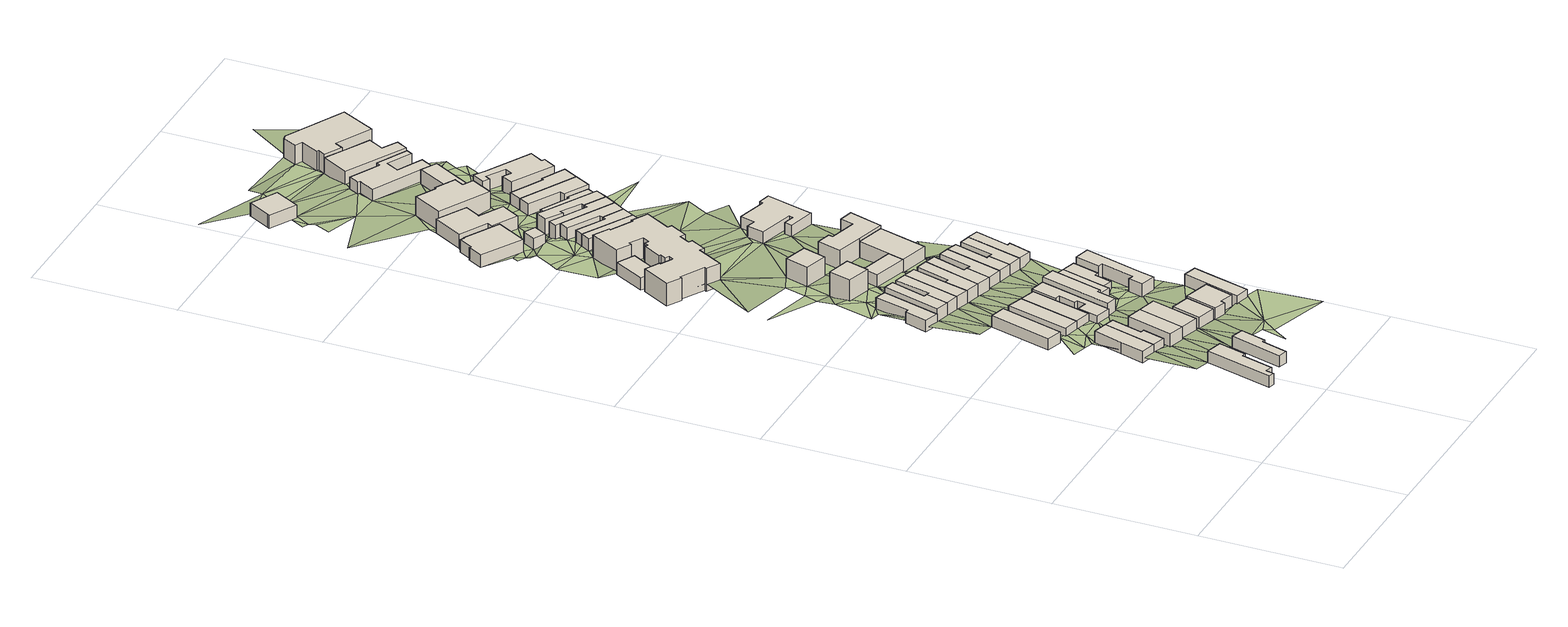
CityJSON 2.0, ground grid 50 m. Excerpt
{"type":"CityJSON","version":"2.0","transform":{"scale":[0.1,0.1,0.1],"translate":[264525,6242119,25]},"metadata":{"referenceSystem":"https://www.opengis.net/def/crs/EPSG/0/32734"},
"CityObjects":{
"building1":{"type":"Building","attributes":{"address":"74 Balfour Street Woodstock Cape Town","building":"house","building:levels":"1","footprint":{"type":"Polygon"},"plus_code":"C7XRXHXC+X9R","ground_height":48.61,"building_height":4.1,"roof_height":52.71},"geometry":[{"type":"Solid","lod":"1","boundaries":[[[[0,1,2,3]],[[1,4,5,2]],[[4,6,7,5]],[[6,8,9,7]],[[8,10,11,9]],[[10,12,13,11]],[[12,14,15,13]],[[14,0,3,15]],[[3,2,5,7,9,11,13,15]],[[14,12,10,8,6,4,1,0]]]]}]},
"building2":{"type":"Building","attributes":{"address":"78 Balfour Street Woodstock Cape Town","building":"house","building:levels":"1","footprint":{"type":"Polygon"},"plus_code":"C8XHX5X3+XRX","ground_height":48.61,"building_height":4.1,"roof_height":52.71},"geometry":[{"type":"Solid","lod":"1","boundaries":[[[[16,17,18,19]],[[17,20,21,18]],[[20,22,23,21]],[[22,24,25,23]],[[24,26,27,25]],[[26,16,19,27]],[[19,18,21,23,25,27]],[[26,24,22,20,17,16]]]]}]},
"building3":{"type":"Building","attributes":{"address":"59 Balfour Street Woodstock 7925 Cape Town","building":"house","building:levels":"1","footprint":{"type":"Polygon"},"plus_code":"C8X5X3X2+X4X","ground_height":44.68,"building_height":4.1,"roof_height":48.78},"geometry":[{"type":"Solid","lod":"1","boundaries":[[[[28,29,30,31]],[[29,32,33,30]],[[32,34,35,33]],[[34,36,37,35]],[[36,28,31,37]],[[31,30,33,35,37]],[[36,34,32,29,28]]]]}]},
"building4":{"type":"Building","attributes":{"address":"61 Balfour Street Woodstock 7925 Cape Town","building":"house","building:levels":"1","footprint":{"type":"Polygon"},"plus_code":"C8X9X4XQ+XQX","ground_height":44.68,"building_height":4.1,"roof_height":48.78},"geometry":[{"type":"Solid","lod":"1","boundaries":[[[[29,38,39,30]],[[38,40,41,39]],[[40,42,43,41]],[[42,44,45,43]],[[44,32,33,45]],[[32,29,30,33]],[[30,39,41,43,45,33]],[[32,44,42,40,38,29]]]]}]},
"building5":{"type":"Building","attributes":{"address":"63 Balfour Street Woodstock 7925 Cape Town","building":"semidetached_house","building:levels":"1","footprint":{"type":"Polygon"},"plus_code":"C8XJX2XJ+XXV","ground_height":46.59,"building_height":4.1,"roof_height":50.69},"geometry":[{"type":"Solid","lod":"1","boundaries":[[[[46,47,48,49]],[[47,50,51,48]],[[50,52,53,51]],[[52,46,49,53]],[[49,48,51,53]],[[52,50,47,46]]]]}]},
"building6":{"type":"Building","attributes":{"address":"43 Chamberlain Street Woodstock 7925 Cape Town","building":"semidetached_house","building:levels":"1","footprint":{"type":"Polygon"},"plus_code":"C8X2XGXJ+X8W","ground_height":42.8,"building_height":4.1,"roof_height":46.9},"geometry":[{"type":"Solid","lod":"1","boundaries":[[[[54,55,56,57]],[[55,58,59,56]],[[58,60,61,59]],[[60,54,57,61]],[[57,56,59,61]],[[60,58,55,54]]]]}]},
"building7":{"type":"Building","attributes":{"address":"65 Balfour Street Woodstock 7925 Cape Town","building":"semidetached_house","building:levels":"1","footprint":{"type":"Polygon"},"plus_code":"C8XWX5XH+XJX","ground_height":46.61,"building_height":4.1,"roof_height":50.71},"geometry":[{"type":"Solid","lod":"1","boundaries":[[[[62,63,49,48]],[[63,64,65,49]],[[64,66,67,65]],[[66,62,48,67]],[[48,49,65,67]],[[66,64,63,62]]]]}]},
"building8":{"type":"Building","attributes":{"address":"41 Chamberlain Street Woodstock 7925 Cape Town","building":"semidetached_house","building:levels":"1","footprint":{"type":"Polygon"},"plus_code":"C8XCXFXR+XXW","ground_height":42.8,"building_height":4.1,"roof_height":46.9},"geometry":[{"type":"Solid","lod":"1","boundaries":[[[[68,69,70,71]],[[69,72,73,70]],[[72,74,75,73]],[[74,68,71,75]],[[71,70,73,75]],[[74,72,69,68]]]]}]},
"building9":{"type":"Building","attributes":{"address":"67 Balfour Street Woodstock 7925 Cape Town","building":"house","building:levels":"1","footprint":{"type":"Polygon"},"plus_code":"C9X6XRX4+XVX","ground_height":46.61,"building_height":4.1,"roof_height":50.71},"geometry":[{"type":"Solid","lod":"1","boundaries":[[[[76,77,78,79]],[[77,80,81,78]],[[80,82,83,81]],[[82,76,79,83]],[[79,78,81,83]],[[82,80,77,76]]]]}]},
"building10":{"type":"Building","attributes":{"address":"39 Chamberlain Street Woodstock 7925 Cape Town","building":"semidetached_house","building:levels":"1","footprint":{"type":"Polygon"},"plus_code":"C8XPX5XP+XMR","ground_height":42.8,"building_height":4.1,"roof_height":46.9},"geometry":[{"type":"Solid","lod":"1","boundaries":[[[[68,74,75,71]],[[74,84,85,75]],[[84,86,87,85]],[[86,68,71,87]],[[71,75,85,87]],[[86,84,74,68]]]]}]},
"building11":{"type":"Building","attributes":{"address":"46 Chamberlain Street Woodstock Cape Town","building":"house","building:levels":"1","footprint":{"type":"Polygon"},"plus_code":"C8X4XWXC+XGR","ground_height":39.05,"building_height":4.1,"roof_height":43.15},"geometry":[{"type":"Solid","lod":"1","boundaries":[[[[88,89,90,91]],[[89,92,93,90]],[[92,94,95,93]],[[94,96,97,95]],[[96,98,99,97]],[[98,88,91,99]],[[91,90,93,95,97,99]],[[98,96,94,92,89,88]]]]}]},
"building12":{"type":"Building","attributes":{"address":"44 Chamberlain Street Woodstock Cape Town","building":"house","building:levels":"1","footprint":{"type":"Polygon"},"plus_code":"C8X8XCX6+XRW","ground_height":40.89,"building_height":4.1,"roof_height":44.99},"geometry":[{"type":"Solid","lod":"1","boundaries":[[[[100,101,102,103]],[[101,104,105,102]],[[104,88,106,105]],[[88,98,99,107,106]],[[98,108,109,110,107,99]],[[108,100,103,110,109]],[[103,102,105,106,107,110]],[[108,98,88,104,101,100]]]]}]},
"building13":{"type":"Building","attributes":{"address":"37 Chamberlain Street Woodstock 7925 Cape Town","building":"house","building:levels":"1","footprint":{"type":"Polygon"},"plus_code":"C9X3XGXJ+X4W","ground_height":42.8,"building_height":4.1,"roof_height":46.9},"geometry":[{"type":"Solid","lod":"1","boundaries":[[[[111,112,113,114]],[[112,115,116,113]],[[115,117,118,116]],[[117,119,120,118]],[[119,121,122,120]],[[121,123,124,122]],[[123,125,126,124]],[[125,127,128,126]],[[127,129,130,128]],[[129,131,132,130]],[[131,111,114,132]],[[114,113,116,118,120,122,124,126,128,130,132]],[[131,129,127,125,123,121,119,117,115,112,111]]]]}]},
"building14":{"type":"Building","attributes":{"address":"69 Balfour Street Woodstock 7925 Cape Town","building":"house","building:levels":"1","footprint":{"type":"Polygon"},"plus_code":"C9XMXPX2+X9V","ground_height":46.61,"building_height":4.1,"roof_height":50.71},"geometry":[{"type":"Solid","lod":"1","boundaries":[[[[133,134,135,136]],[[134,137,138,135]],[[137,139,140,138]],[[139,141,142,140]],[[141,143,144,142]],[[143,133,136,144]],[[136,135,138,140,142,144]],[[143,141,139,137,134,133]]]]}]},
"building15":{"type":"Building","attributes":{"address":"42 Chamberlain Street Woodstock Cape Town","building":"house","building:levels":"1","footprint":{"type":"Polygon"},"plus_code":"C8XJX9XX+XQX","ground_height":40.89,"building_height":4.1,"roof_height":44.99},"geometry":[{"type":"Solid","lod":"1","boundaries":[[[[145,146,147,148]],[[146,149,150,147]],[[149,100,103,150]],[[100,108,110,103]],[[108,151,152,110]],[[151,145,148,152]],[[148,147,150,103,110,152]],[[151,108,100,149,146,145]]]]}]},
"building16":{"type":"Building","attributes":{"address":"35 Chamberlain Street Woodstock 7925 Cape Town","building":"house","building:levels":"1","footprint":{"type":"Polygon"},"plus_code":"C9X6XXXX+X6V","ground_height":44.66,"building_height":4.1,"roof_height":48.76},"geometry":[{"type":"Solid","lod":"1","boundaries":[[[[112,111,114,153,154,113]],[[111,155,156,153,114]],[[155,157,158,156]],[[157,159,160,158]],[[159,161,162,163,160]],[[161,164,165,166,163,162]],[[164,112,113,154,166,165]],[[154,153,156,158,160,163,166]],[[164,161,159,157,155,111,112]]]]}]},
"building17":{"type":"Building","attributes":{"address":"40 Chamberlain Street Woodstock Cape Town","building":"house","building:levels":"1","footprint":{"type":"Polygon"},"plus_code":"C8XRXCXJ+XQR","ground_height":40.89,"building_height":4.1,"roof_height":44.99},"geometry":[{"type":"Solid","lod":"1","boundaries":[[[[167,168,169,170]],[[168,145,148,169]],[[145,151,152,148]],[[151,171,172,152]],[[171,167,170,172]],[[170,169,148,152,172]],[[171,151,145,168,167]]]]}]},
"building18":{"type":"Building","attributes":{"address":"71 Balfour Street Woodstock 7925 Cape Town","building":"house","building:levels":"1","footprint":{"type":"Polygon"},"plus_code":"CCX4X3X3+XCX","ground_height":46.61,"building_height":4.1,"roof_height":50.71},"geometry":[{"type":"Solid","lod":"1","boundaries":[[[[173,174,175,176]],[[174,177,178,175]],[[177,179,180,178]],[[179,181,182,180]],[[181,173,176,182]],[[176,175,178,180,182]],[[181,179,177,174,173]]]]}]},
"building19":{"type":"Building","attributes":{"building":"apartments","building:levels":"2","building:flats":"2","footprint":{"type":"Polygon"},"plus_code":"C8XFXVXG+XJX","ground_height":39.05,"building_height":6.9,"roof_height":45.95},"geometry":[{"type":"Solid","lod":"1","boundaries":[[[[183,184,185,186]],[[184,187,188,185]],[[187,189,190,188]],[[189,183,186,190]],[[186,185,188,190]],[[189,187,184,183]]]]}]},
"building20":{"type":"Building","attributes":{"address":"33 Chamberlain Street Woodstock 7925 Cape Town","building":"house","building:levels":"1","footprint":{"type":"Polygon"},"plus_code":"C9XHXPXV+XQX","ground_height":42.8,"building_height":4.1,"roof_height":46.9},"geometry":[{"type":"Solid","lod":"1","boundaries":[[[[164,161,162,165]],[[161,191,192,162]],[[191,193,194,192]],[[193,195,196,194]],[[195,197,198,196]],[[197,199,200,198]],[[199,164,165,200]],[[165,162,192,194,196,198,200]],[[199,197,195,193,191,161,164]]]]}]},
"building21":{"type":"Building","attributes":{"address":"38 Chamberlain Street Woodstock Cape Town","building":"house","building:levels":"1","footprint":{"type":"Polygon"},"plus_code":"C9X4XCX2+X9V","ground_height":41,"building_height":4.1,"roof_height":45.1},"geometry":[{"type":"Solid","lod":"1","boundaries":[[[[201,202,203,204]],[[202,205,206,203]],[[205,207,208,206]],[[207,209,170,210,208]],[[209,211,172,212,210,170]],[[211,201,204,212,172]],[[204,203,206,208,210,212]],[[211,209,207,205,202,201]]]]}]},
"building22":{"type":"Building","attributes":{"address":"31 Chamberlain Street Woodstock 7925 Cape Town","building":"house","building:levels":"1","footprint":{"type":"Polygon"},"plus_code":"C9XVX9XH+XWR","ground_height":42.8,"building_height":4.1,"roof_height":46.9},"geometry":[{"type":"Solid","lod":"1","boundaries":[[[[199,197,198,200]],[[197,213,214,198]],[[213,215,216,214]],[[215,217,218,216]],[[217,219,220,218]],[[219,199,200,220]],[[200,198,214,216,218,220]],[[219,217,215,213,197,199]]]]}]},
"building23":{"type":"Building","attributes":{"address":"36 Chamberlain Street Woodstock Cape Town","building":"house","building:levels":"1","footprint":{"type":"Polygon"},"plus_code":"C9X8X5XV+XXX","ground_height":41,"building_height":4.1,"roof_height":45.1},"geometry":[{"type":"Solid","lod":"1","boundaries":[[[[221,222,223,224]],[[222,225,226,223]],[[225,202,203,226]],[[202,201,204,203]],[[201,227,228,204]],[[227,221,224,228]],[[224,223,226,203,204,228]],[[227,201,202,225,222,221]]]]}]},
"building24":{"type":"Building","attributes":{"address":"29 Chamberlain Street Woodstock 7925 Cape Town","building":"house","building:levels":"1","footprint":{"type":"Polygon"},"plus_code":"CCX3XVXW+X2X","ground_height":44.66,"building_height":4.1,"roof_height":48.76},"geometry":[{"type":"Solid","lod":"1","boundaries":[[[[229,230,231,232]],[[230,233,234,231]],[[233,235,236,234]],[[235,237,238,236]],[[237,239,240,238]],[[239,241,242,240]],[[241,243,244,242]],[[243,245,246,244]],[[245,229,232,246]],[[232,231,234,236,238,240,242,244,246]],[[245,243,241,239,237,235,233,230,229]]]]}]},
"building25":{"type":"Building","attributes":{"building":"garage","building:levels":"1","footprint":{"type":"Polygon"},"plus_code":"C7XVXWXH+XMW","ground_height":33.91,"building_height":4.1,"roof_height":38.01},"geometry":[{"type":"Solid","lod":"1","boundaries":[[[[247,248,249,250]],[[248,251,252,249]],[[251,253,254,252]],[[253,255,256,254]],[[255,247,250,256]],[[250,249,252,254,256]],[[255,253,251,248,247]]]]}]},
"building26":{"type":"Building","attributes":{"building":"apartments","building:levels":"2","building:flats":"2","footprint":{"type":"Polygon"},"plus_code":"C8XPXRX8+X7V","ground_height":37.16,"building_height":6.9,"roof_height":44.06},"geometry":[{"type":"Solid","lod":"1","boundaries":[[[[257,258,259,260]],[[258,261,262,259]],[[261,263,264,262]],[[263,257,260,264]],[[260,259,262,264]],[[263,261,258,257]]]]}]},
"building27":{"type":"Building","attributes":{"building":"garage","building:levels":"1","footprint":{"type":"Polygon"},"plus_code":"C9X4X4XW+XWR","ground_height":39.23,"building_height":4.1,"roof_height":43.33},"geometry":[{"type":"Solid","lod":"1","boundaries":[[[[265,266,267,268]],[[266,269,270,267]],[[269,271,272,270]],[[271,265,268,272]],[[268,267,270,272]],[[271,269,266,265]]]]}]},
"building28":{"type":"Building","attributes":{"address":"34 Chamberlain Street Woodstock Cape Town","building":"house","building:levels":"1","footprint":{"type":"Polygon"},"plus_code":"C9XJXJX7+X5W","ground_height":41,"building_height":4.1,"roof_height":45.1},"geometry":[{"type":"Solid","lod":"1","boundaries":[[[[273,274,275,276]],[[274,277,278,275]],[[277,279,280,278]],[[279,281,224,280]],[[281,282,228,224]],[[282,273,276,228]],[[276,275,278,280,224,228]],[[282,281,279,277,274,273]]]]}]},
"building29":{"type":"Building","attributes":{"address":"32 Chamberlain Street Woodstock Cape Town","building":"house","building:levels":"1","footprint":{"type":"Polygon"},"plus_code":"C9XRX3X6+XGX","ground_height":41,"building_height":4.1,"roof_height":45.1},"geometry":[{"type":"Solid","lod":"1","boundaries":[[[[283,284,285,286]],[[284,287,288,285]],[[287,274,275,288]],[[274,273,276,275]],[[273,289,290,276]],[[289,283,286,290]],[[286,285,288,275,276,290]],[[289,273,274,287,284,283]]]]}]},
"building30":{"type":"Building","attributes":{"address":"58 Milner Road Woodstock Cape Town","building":"apartments","building:levels":"2","building:flats":"8","footprint":{"type":"Polygon"},"plus_code":"C8XJX7X9+X4W","ground_height":33.91,"building_height":6.9,"roof_height":40.81},"geometry":[{"type":"Solid","lod":"1","boundaries":[[[[291,292,250,293,294,249]],[[292,295,296,293,250]],[[295,297,298,296]],[[297,299,300,298]],[[299,301,302,300]],[[301,303,304,302]],[[303,305,306,304]],[[305,307,308,306]],[[307,309,310,308]],[[309,311,312,310]],[[311,313,314,312]],[[313,315,316,314]],[[315,317,318,316]],[[317,319,320,318]],[[319,321,322,320]],[[321,323,324,322]],[[323,325,326,324]],[[325,327,328,326]],[[327,329,330,328]],[[329,331,332,330]],[[331,333,334,332]],[[333,335,336,334]],[[335,337,338,336]],[[337,339,340,338]],[[339,341,342,340]],[[341,343,344,342]],[[343,345,346,344]],[[345,347,348,346]],[[347,349,350,348]],[[349,351,352,350]],[[351,353,354,352]],[[353,355,356,354]],[[355,357,358,356]],[[357,359,360,358]],[[359,361,362,360]],[[361,363,364,362]],[[363,291,249,294,364]],[[294,293,296,298,300,302,304,306,308,310,312,314,316,318,320,322,324,326,328,330,332,334,336,338,340,342,344,346,348,350,352,354,356,358,360,362,364]],[[363,361,359,357,355,353,351,349,347,345,343,341,339,337,335,333,331,329,327,325,323,321,319,317,315,313,311,309,307,305,303,301,299,297,295,292,291]]]]}]},
"building31":{"type":"Building","attributes":{"address":"30 Chamberlain Street Woodstock Cape Town","building":"house","building:levels":"1","footprint":{"type":"Polygon"},"plus_code":"CCX4X6X2+XFR","ground_height":41,"building_height":4.1,"roof_height":45.1},"geometry":[{"type":"Solid","lod":"1","boundaries":[[[[365,366,367,368]],[[366,369,370,367]],[[369,283,286,370]],[[283,289,290,286]],[[289,371,372,290]],[[371,365,368,372]],[[368,367,370,286,290,372]],[[371,289,283,369,366,365]]]]}]},
"building32":{"type":"Building","attributes":{"building":"yes","building:levels":"1","footprint":{"type":"Polygon"},"plus_code":"C9XQXPXP+X8W","ground_height":39.23,"building_height":4.1,"roof_height":43.33},"geometry":[{"type":"Solid","lod":"1","boundaries":[[[[373,374,375,376]],[[374,377,268,375]],[[377,378,272,268]],[[378,379,380,272]],[[379,381,382,380]],[[381,373,376,382]],[[376,375,268,272,380,382]],[[381,379,378,377,374,373]]]]}]},
"building33":{"type":"Building","attributes":{"address":"28 Chamberlain Street Woodstock Cape Town","building":"house","building:levels":"1","footprint":{"type":"Polygon"},"plus_code":"CCX7XQXG+XWV","ground_height":41.09,"building_height":4.1,"roof_height":45.19},"geometry":[{"type":"Solid","lod":"1","boundaries":[[[[383,384,385,386]],[[384,387,388,385]],[[387,365,389,388]],[[365,371,372,390,389]],[[371,391,392,393,390,372]],[[391,383,386,393,392]],[[386,385,388,389,390,393]],[[391,371,365,387,384,383]]]]}]},
"building34":{"type":"Building","attributes":{"address":"55 Roodebloem Road Woodstock Cape Town","building":"house","building:levels":"1","footprint":{"type":"Polygon"},"plus_code":"C7XWXXX2+X5X","ground_height":31.32,"building_height":4.1,"roof_height":35.42},"geometry":[{"type":"Solid","lod":"1","boundaries":[[[[394,395,396,397]],[[395,398,399,396]],[[398,400,401,399]],[[400,402,403,401]],[[402,404,405,403]],[[404,406,407,405]],[[406,408,409,407]],[[408,394,397,409]],[[397,396,399,401,403,405,407,409]],[[408,406,404,402,400,398,395,394]]]]}]},
"building35":{"type":"Building","attributes":{"address":"23A Salisbury Street Woodstock Cape Town","building":"yes","building:levels":"2","footprint":{"type":"Polygon"},"plus_code":"C9XMXVX2+XPW","ground_height":37.46,"building_height":6.9,"roof_height":44.36},"geometry":[{"type":"Solid","lod":"1","boundaries":[[[[374,373,376,410,411,412,375]],[[373,413,414,415,411,410,376]],[[413,416,417,415,414]],[[416,418,419,417]],[[418,420,421,419]],[[420,422,423,421]],[[422,424,425,423]],[[424,426,427,425]],[[426,428,429,427]],[[428,374,375,412,429]],[[412,411,415,417,419,421,423,425,427,429]],[[428,426,424,422,420,418,416,413,373,374]]]]}]},
"building36":{"type":"Building","attributes":{"building":"yes","building:levels":"1","footprint":{"type":"Polygon"},"plus_code":"C8XCXFX7+XHW","ground_height":31.32,"building_height":4.1,"roof_height":35.42},"geometry":[{"type":"Solid","lod":"1","boundaries":[[[[430,431,432,433]],[[431,434,435,432]],[[434,436,437,435]],[[436,430,433,437]],[[433,432,435,437]],[[436,434,431,430]]]]}]},
"building37":{"type":"Building","attributes":{"address":"56 Milner Road Woodstock Cape Town","building":"house","building:levels":"1","footprint":{"type":"Polygon"},"plus_code":"C8XXX3X9+XQV","ground_height":32.93,"building_height":4.1,"roof_height":37.03},"geometry":[{"type":"Solid","lod":"1","boundaries":[[[[438,439,440,441]],[[439,442,443,440]],[[442,444,445,443]],[[444,446,447,445]],[[446,448,449,447]],[[448,438,441,449]],[[441,440,443,445,447,449]],[[448,446,444,442,439,438]]]]}]},
"building38":{"type":"Building","attributes":{"address":"53 Roodebloem Road Woodstock Cape Town","building":"house","building:levels":"1","footprint":{"type":"Polygon"},"plus_code":"C8X7X4X2+XWX","ground_height":31.32,"building_height":4.1,"roof_height":35.42},"geometry":[{"type":"Solid","lod":"1","boundaries":[[[[450,451,452,453]],[[451,454,455,452]],[[454,456,457,455]],[[456,458,459,457]],[[458,460,461,459]],[[460,462,463,461]],[[462,464,465,463]],[[464,450,453,465]],[[453,452,455,457,459,461,463,465]],[[464,462,460,458,456,454,451,450]]]]}]},
"building39":{"type":"Building","attributes":{"address":"54 Milner Road Woodstock Cape Town","building":"house","building:levels":"1","footprint":{"type":"Polygon"},"plus_code":"C9X5XHX2+X7R","ground_height":32.93,"building_height":4.1,"roof_height":37.03},"geometry":[{"type":"Solid","lod":"1","boundaries":[[[[439,438,441,440]],[[438,466,467,441]],[[466,468,469,467]],[[468,470,471,469]],[[470,472,473,471]],[[472,439,440,473]],[[440,441,467,469,471,473]],[[472,470,468,466,438,439]]]]}]},
"building40":{"type":"Building","attributes":{"address":"52 Milner Road Woodstock Cape Town","building":"house","building:levels":"1","footprint":{"type":"Polygon"},"plus_code":"C9X4X6X9+X2V","ground_height":32.93,"building_height":4.1,"roof_height":37.03},"geometry":[{"type":"Solid","lod":"1","boundaries":[[[[466,474,475,467]],[[474,476,477,475]],[[476,478,479,477]],[[478,480,481,479]],[[480,468,469,481]],[[468,466,467,469]],[[467,475,477,479,481,469]],[[468,480,478,476,474,466]]]]}]},
"building41":{"type":"Building","attributes":{"address":"39 Milner Road Woodstock Cape Town","building":"house","building:levels":"1","footprint":{"type":"Polygon"},"plus_code":"CCX3X4X5+X4R","ground_height":35.81,"building_height":4.1,"roof_height":39.91},"geometry":[{"type":"Solid","lod":"1","boundaries":[[[[482,483,484,485]],[[483,486,487,484]],[[486,488,489,487]],[[488,490,491,489]],[[490,492,493,491]],[[492,494,495,493]],[[494,496,497,495]],[[496,498,499,497]],[[498,500,501,499]],[[500,502,503,501]],[[502,504,505,503]],[[504,506,507,505]],[[506,508,509,507]],[[508,482,485,509]],[[485,484,487,489,491,493,495,497,499,501,503,505,507,509]],[[508,506,504,502,500,498,496,494,492,490,488,486,483,482]]]]}]},
"building42":{"type":"Building","attributes":{"address":"50 Milner Road Woodstock Cape Town","building":"house","building:levels":"1","footprint":{"type":"Polygon"},"plus_code":"C9X4XXXM+XRW","ground_height":32.93,"building_height":4.1,"roof_height":37.03},"geometry":[{"type":"Solid","lod":"1","boundaries":[[[[510,511,512,475]],[[511,513,514,512]],[[513,515,516,514]],[[515,517,518,516]],[[517,519,520,518]],[[519,521,477,520]],[[521,510,475,477]],[[475,512,514,516,518,520,477]],[[521,519,517,515,513,511,510]]]]}]},
"building43":{"type":"Building","attributes":{"address":"24 Roodebloem Road Woodstock Cape Town","building":"yes","building:levels":"1","footprint":{"type":"Polygon"},"plus_code":"C7XWX8X9+XPW","ground_height":27.37,"building_height":4.1,"roof_height":31.47},"geometry":[{"type":"Solid","lod":"1","boundaries":[[[[522,523,524,525]],[[523,526,527,524]],[[526,528,529,527]],[[528,530,531,529]],[[530,532,533,531]],[[532,522,525,533]],[[525,524,527,529,531,533]],[[532,530,528,526,523,522]]]]}]},
"building44":{"type":"Building","attributes":{"address":"48 Milner Road Woodstock Cape Town","building":"house","building:levels":"1","footprint":{"type":"Polygon"},"plus_code":"C9XFXGXR+XCX","ground_height":32.93,"building_height":4.1,"roof_height":37.03},"geometry":[{"type":"Solid","lod":"1","boundaries":[[[[511,534,535,512]],[[534,536,537,538,535]],[[536,539,540,541,538,537]],[[539,542,543,541,540]],[[542,544,545,543]],[[544,546,547,545]],[[546,548,549,547]],[[548,513,514,549]],[[513,511,512,514]],[[512,535,538,541,543,545,547,549,514]],[[513,548,546,544,542,539,536,534,511]]]]}]},
"building45":{"type":"Building","attributes":{"address":"51 Roodebloem Road Woodstock Cape Town","building":"house","building:levels":"2","footprint":{"type":"Polygon"},"plus_code":"C8XQXCX6+X7R","ground_height":30.32,"building_height":6.9,"roof_height":37.22},"geometry":[{"type":"Solid","lod":"1","boundaries":[[[[550,551,552,553,554,555]],[[551,556,557,558,553,552]],[[556,559,560,558,557]],[[559,561,562,560]],[[561,563,564,562]],[[563,565,566,564]],[[565,567,568,566]],[[567,569,570,568]],[[569,571,572,570]],[[571,550,555,554,572]],[[554,553,558,560,562,564,566,568,570,572]],[[571,569,567,565,563,561,559,556,551,550]]]]}]},
"building46":{"type":"Building","attributes":{"address":"46 Milner Road Woodstock Cape Town","building":"house","building:levels":"1","footprint":{"type":"Polygon"},"plus_code":"C9XJXGXG+X4X","ground_height":31.64,"building_height":4.1,"roof_height":35.74},"geometry":[{"type":"Solid","lod":"1","boundaries":[[[[573,574,575,576]],[[574,577,578,575]],[[577,579,580,578]],[[579,581,582,580]],[[581,583,537,582]],[[583,573,576,537]],[[576,575,578,580,582,537]],[[583,581,579,577,574,573]]]]}]},
"building47":{"type":"Building","attributes":{"address":"44","building":"house","building:levels":"1","footprint":{"type":"Polygon"},"plus_code":"C9XMXQXG+XCR","ground_height":31.64,"building_height":4.1,"roof_height":35.74},"geometry":[{"type":"Solid","lod":"1","boundaries":[[[[584,585,586,587]],[[585,588,589,586]],[[588,590,591,589]],[[590,592,593,591]],[[592,594,595,593]],[[594,584,587,595]],[[587,586,589,591,593,595]],[[594,592,590,588,585,584]]]]}]},
"building48":{"type":"Building","attributes":{"address":"42 Milner Road Woodstock Cape Town","building":"house","building:levels":"1","footprint":{"type":"Polygon"},"plus_code":"C9XWXMXG+X2R","ground_height":31.64,"building_height":4.1,"roof_height":35.74},"geometry":[{"type":"Solid","lod":"1","boundaries":[[[[584,596,597,587]],[[596,598,599,597]],[[598,600,601,599]],[[600,602,603,601]],[[602,585,586,603]],[[585,584,587,586]],[[587,597,599,601,603,586]],[[585,602,600,598,596,584]]]]}]},
"building49":{"type":"Building","attributes":{"building":"yes","building:levels":"1","footprint":{"type":"Polygon"},"plus_code":"C9XGXMXJ+X6V","ground_height":30.47,"building_height":4.1,"roof_height":34.57},"geometry":[{"type":"Solid","lod":"1","boundaries":[[[[604,605,552,557]],[[605,606,555,552]],[[606,607,608,555]],[[607,609,610,608]],[[609,611,612,610]],[[611,604,557,612]],[[557,552,555,608,610,612]],[[611,609,607,606,605,604]]]]}]},
"building50":{"type":"Building","attributes":{"address":"49 Roodebloem Road Woodstock Cape Town","building":"house","building:levels":"1","footprint":{"type":"Polygon"},"plus_code":"C9X6X8X9+XWW","ground_height":29.39,"building_height":4.1,"roof_height":33.49},"geometry":[{"type":"Solid","lod":"1","boundaries":[[[[613,614,615,616]],[[614,617,618,615]],[[617,619,620,618]],[[619,621,622,620]],[[621,623,624,622]],[[623,625,626,624]],[[625,627,628,626]],[[627,629,630,628]],[[629,631,632,630]],[[631,633,634,632]],[[633,635,636,634]],[[635,613,616,636]],[[616,615,618,620,622,624,626,628,630,632,634,636]],[[635,633,631,629,627,625,623,621,619,617,614,613]]]]}]},
"building51":{"type":"Building","attributes":{"address":"40 Milner Road Woodstock Cape Town","building":"house","building:levels":"1","footprint":{"type":"Polygon"},"plus_code":"CCX5XHX6+XWX","ground_height":31.67,"building_height":4.1,"roof_height":35.77},"geometry":[{"type":"Solid","lod":"1","boundaries":[[[[637,638,639,640,641,642]],[[638,643,644,640,639]],[[643,645,646,644]],[[645,647,648,646]],[[647,649,650,648]],[[649,651,652,650]],[[651,653,654,652]],[[653,655,656,654]],[[655,657,658,656]],[[657,659,660,658]],[[659,661,662,660]],[[661,663,664,662]],[[663,637,642,641,664]],[[641,640,644,646,648,650,652,654,656,658,660,662,664]],[[663,661,659,657,655,653,651,649,647,645,643,638,637]]]]}]},
"building52":{"type":"Building","attributes":{"address":"45 Roodebloem Road Woodstock Cape Town","building":"house","building:levels":"1","footprint":{"type":"Polygon"},"plus_code":"C9XPXCXR+X7V","ground_height":29.39,"building_height":4.1,"roof_height":33.49},"geometry":[{"type":"Solid","lod":"1","boundaries":[[[[665,666,667,668]],[[666,669,670,667]],[[669,671,672,670]],[[671,673,674,672]],[[673,675,676,674]],[[675,677,678,676]],[[677,665,668,678]],[[668,667,670,672,674,676,678]],[[677,675,673,671,669,666,665]]]]}]},
"building53":{"type":"Building","attributes":{"address":"Roodebloem Building 43 Roodebloem Road Woodstock Cape Town","building":"commercial","building:levels":"2","footprint":{"type":"Polygon"},"plus_code":"CCX3XJX2+X6V","ground_height":27.84,"building_height":6.9,"roof_height":34.74},"geometry":[{"type":"Solid","lod":"1","boundaries":[[[[665,677,678,679,680,668]],[[677,681,682,679,678]],[[681,683,684,682]],[[683,685,686,684]],[[685,687,688,686]],[[687,689,690,688]],[[689,691,692,690]],[[691,693,694,692]],[[693,695,696,694]],[[695,697,698,696]],[[697,665,668,680,698]],[[680,679,682,684,686,688,690,692,694,696,698]],[[697,695,693,691,689,687,685,683,681,677,665]]]]}]},
"terrain1":{"type":"TINRelief","geometry":[{"type":"CompositeSurface","lod":"1","boundaries":[[[699,0,700]],[[699,700,701]],[[702,0,14]],[[700,0,702]],[[34,703,704]],[[14,17,63]],[[705,706,707]],[[708,700,702]],[[14,63,702]],[[703,34,709]],[[710,708,702]],[[711,707,709]],[[707,712,705]],[[711,709,34]],[[712,707,711]],[[17,16,77]],[[17,64,63]],[[702,50,710]],[[32,711,34]],[[713,710,50]],[[16,714,77]],[[64,17,77]],[[44,713,50]],[[711,715,712]],[[716,717,718]],[[69,705,712]],[[711,32,719]],[[32,44,719]],[[720,714,717]],[[711,719,715]],[[44,50,62]],[[721,722,54]],[[723,722,721]],[[77,714,133]],[[717,716,720]],[[705,69,60]],[[133,714,720]],[[76,64,77]],[[715,719,724]],[[44,62,725]],[[44,725,719]],[[133,80,77]],[[76,66,64]],[[726,721,54]],[[719,727,724]],[[54,60,728]],[[729,730,731]],[[134,133,720]],[[730,732,731]],[[716,733,720]],[[726,54,728]],[[62,734,725]],[[734,62,66]],[[735,80,133]],[[82,66,76]],[[724,727,86]],[[736,60,69]],[[89,731,732]],[[731,89,737]],[[734,738,725]],[[80,735,82]],[[727,739,740]],[[741,134,720]],[[735,133,143]],[[117,727,740]],[[82,143,66]],[[739,742,740]],[[728,60,736]],[[736,69,68]],[[737,89,743]],[[82,735,143]],[[134,139,137]],[[117,86,727]],[[744,737,743]],[[740,119,117]],[[745,741,720]],[[741,139,134]],[[734,66,746]],[[143,746,66]],[[734,747,748]],[[749,750,751]],[[68,86,115]],[[104,752,753]],[[89,88,743]],[[733,754,720]],[[115,86,117]],[[720,754,745]],[[755,747,734]],[[756,104,753]],[[757,744,743]],[[736,68,758]],[[139,741,141]],[[68,115,758]],[[746,755,734]],[[88,104,743]],[[759,747,755]],[[744,757,189]],[[189,749,744]],[[756,146,104]],[[161,747,759]],[[759,755,760]],[[757,743,761]],[[141,179,143]],[[761,743,104]],[[143,179,746]],[[750,749,189]],[[161,759,191]],[[741,179,141]],[[760,755,762]],[[746,762,755]],[[763,764,765]],[[115,282,758]],[[766,115,112]],[[104,146,269]],[[764,763,767]],[[768,760,769]],[[766,282,115]],[[189,258,750]],[[761,104,269]],[[762,769,760]],[[269,146,145]],[[750,258,765]],[[770,771,772]],[[179,773,746]],[[112,164,766]],[[774,769,762]],[[767,775,776]],[[189,777,258]],[[145,770,269]],[[266,761,269]],[[770,772,205]],[[766,273,282]],[[766,164,199]],[[777,761,266]],[[778,773,179]],[[257,765,258]],[[779,769,780]],[[769,774,781]],[[257,763,765]],[[780,769,781]],[[782,773,783]],[[778,783,773]],[[784,767,763]],[[777,785,258]],[[273,766,289]],[[786,787,788]],[[269,770,789]],[[790,791,787]],[[780,781,792]],[[784,763,257]],[[788,793,786]],[[789,770,205]],[[371,766,199]],[[780,792,219]],[[790,787,786]],[[428,777,266]],[[281,225,794]],[[786,793,795]],[[766,371,289]],[[205,202,789]],[[796,791,790]],[[797,798,799]],[[800,790,786]],[[785,777,428]],[[277,281,279]],[[230,219,792]],[[801,791,796]],[[277,225,281]],[[798,801,799]],[[789,202,225]],[[428,266,802]],[[199,219,803]],[[784,804,805]],[[790,806,796]],[[333,807,797]],[[797,799,333]],[[371,199,803]],[[799,801,808]],[[806,801,796]],[[785,428,426]],[[785,426,809]],[[808,801,806]],[[784,257,498]],[[810,811,807]],[[789,225,812]],[[813,808,806]],[[806,814,813]],[[812,225,277]],[[808,813,815]],[[284,283,287]],[[257,809,498]],[[802,374,428]],[[333,810,807]],[[804,784,816]],[[817,811,810]],[[274,812,277]],[[283,369,366]],[[818,815,813]],[[394,819,820]],[[821,822,819]],[[813,823,818]],[[817,822,824]],[[283,366,287]],[[274,287,812]],[[819,822,820]],[[825,826,827]],[[498,809,426]],[[817,434,822]],[[426,424,828]],[[810,333,442]],[[812,287,366]],[[804,816,826]],[[829,827,826]],[[816,784,498]],[[830,817,810]],[[820,822,434]],[[831,832,833]],[[442,333,331]],[[812,366,834]],[[439,810,442]],[[817,830,434]],[[472,810,439]],[[424,422,420]],[[442,331,446]],[[828,506,426]],[[820,434,431]],[[826,496,829]],[[832,835,833]],[[812,836,837]],[[810,478,830]],[[836,812,834]],[[418,828,424]],[[838,331,329]],[[810,472,478]],[[446,444,442]],[[838,446,331]],[[506,498,426]],[[826,816,496]],[[431,839,820]],[[838,329,840]],[[835,832,839]],[[420,418,424]],[[841,833,835]],[[842,830,478]],[[843,829,844]],[[828,418,506]],[[845,846,843]],[[517,830,842]],[[496,816,498]],[[430,830,517]],[[476,842,478]],[[847,446,838]],[[496,492,829]],[[848,478,472]],[[431,430,849]],[[849,839,431]],[[517,542,430]],[[492,844,829]],[[844,845,843]],[[563,850,851]],[[849,835,839]],[[498,506,504]],[[851,450,565]],[[847,838,845]],[[852,853,472]],[[430,542,854]],[[848,472,853]],[[855,542,517]],[[498,504,856]],[[854,849,430]],[[492,496,494]],[[857,858,859]],[[850,563,859]],[[565,450,464]],[[847,845,844]],[[506,418,860]],[[565,563,851]],[[861,860,418]],[[847,844,862]],[[863,864,865]],[[864,857,859]],[[855,517,866]],[[856,504,867]],[[849,854,581]],[[581,854,583]],[[865,864,868]],[[869,870,464]],[[868,864,859]],[[871,872,855]],[[844,492,873]],[[464,874,565]],[[588,849,581]],[[849,588,870]],[[866,875,855]],[[875,871,855]],[[876,862,844]],[[870,874,464]],[[877,878,492]],[[879,880,881]],[[585,870,588]],[[563,619,859]],[[876,882,862]],[[592,588,581]],[[883,563,884]],[[859,885,868]],[[873,876,844]],[[873,492,886]],[[887,868,888]],[[602,870,585]],[[874,870,602]],[[883,619,563]],[[579,577,581]],[[577,592,581]],[[882,876,889]],[[887,881,880]],[[885,859,619]],[[888,868,890]],[[590,588,592]],[[602,645,874]],[[890,868,885]],[[891,592,577]],[[892,893,894]],[[874,645,894]],[[895,885,619]],[[611,619,883]],[[896,897,889]],[[898,892,894]],[[611,883,899]],[[602,647,645]],[[900,647,602]],[[665,887,888]],[[898,894,645]],[[592,891,901]],[[890,902,888]],[[900,602,600]],[[901,891,903]],[[897,896,903]],[[887,665,881]],[[898,645,643]],[[647,900,655]],[[598,900,600]],[[647,655,649]],[[665,888,902]],[[611,904,619]],[[905,898,643]],[[649,655,651]],[[890,906,902]],[[900,598,907]],[[881,691,908]],[[909,651,655]],[[910,643,638]],[[695,881,665]],[[906,911,902]],[[905,643,910]],[[695,691,881]],[[905,904,611]],[[912,913,914]],[[911,915,902]],[[916,905,910]],[[665,697,695]],[[689,908,691]],[[913,917,914]],[[918,904,905]],[[919,910,920]],[[917,904,918]],[[916,910,919]],[[916,918,905]],[[691,695,693]],[[915,911,631]],[[918,914,917]],[[914,915,631]],[[681,677,921]],[[921,922,923]],[[921,924,681]],[[925,926,687]]]}]}
},
"vertices":[
[137,247,236],[72,7,236],[72,7,277],[137,247,277],[93,1,236],[93,1,277],[99,29,236],[99,29,277],[124,22,236],[124,22,277],[155,134,236],[155,134,277],[168,131,236],[168,131,277],[196,231,236],[196,231,277],
[299,201,236],[254,214,236],[254,214,277],[299,201,277],[200,30,236],[200,30,277],[234,20,236],[234,20,277],[261,113,236],[261,113,277],[272,110,236],[272,110,277],
[114,460,197],[167,445,197],[167,445,238],[114,460,238],[222,635,197],[222,635,238],[170,649,197],[170,649,238],[139,546,197],[139,546,238],
[214,431,197],[214,431,238],[237,511,197],[237,511,238],[224,514,197],[224,514,238],[256,625,197],[256,625,238],
[276,395,197],[322,561,197],[322,561,257],[276,395,257],[265,576,197],[265,576,257],[219,411,197],[219,411,257],
[158,997,178],[97,776,178],[97,776,219],[158,997,219],[152,760,178],[152,760,219],[214,982,178],[214,982,219],
[322,561,216],[276,395,216],[341,376,216],[341,376,257],[388,544,216],[388,544,257],
[293,956,178],[236,974,178],[236,974,219],[293,956,219],[177,752,178],[177,752,219],[234,738,178],[234,738,219],
[379,473,216],[351,370,216],[351,370,257],[379,473,257],[418,352,216],[418,352,257],[446,454,216],[446,454,257],
[292,723,178],[292,723,219],[349,939,178],[349,939,219],
[215,1389,140],[176,1402,140],[176,1402,181],[215,1389,181],[144,1278,140],[144,1278,181],[131,1280,140],[131,1280,181],[107,1200,140],[107,1200,181],[157,1183,140],[157,1183,181],
[228,1250,140],[215,1253,140],[215,1253,200],[228,1250,200],[253,1379,140],[253,1379,200],[215,1389,200],[157,1183,200],[205,1171,140],[205,1171,181],[205,1171,200],
[346,682,178],[415,936,178],[415,936,219],[346,682,219],[362,949,178],[362,949,219],[337,857,178],[337,857,219],[355,852,178],[355,852,219],[338,791,178],[338,791,219],[351,788,178],[351,788,219],[343,758,178],[343,758,219],[309,767,178],[309,767,219],[289,693,178],[289,693,219],[346,678,178],[346,678,219],
[424,347,216],[467,334,216],[467,334,257],[424,347,257],[472,348,216],[472,348,257],[520,334,216],[520,334,257],[550,434,216],[550,434,257],[458,461,216],[458,461,257],
[311,1363,140],[269,1375,140],[269,1375,200],[311,1363,200],[239,1248,140],[239,1248,200],[253,1158,140],[253,1158,200],
[346,682,238],[415,936,238],[383,673,178],[383,673,238],[401,741,178],[401,741,238],[413,737,178],[413,737,238],[438,828,178],[438,828,219],[438,828,238],[464,923,178],[464,923,219],[464,923,238],
[321,1228,140],[355,1351,140],[355,1351,200],[321,1228,200],[300,1144,140],[300,1144,200],
[572,303,216],[618,475,216],[618,475,257],[572,303,257],[628,508,216],[628,508,257],[580,521,216],[580,521,257],[522,315,216],[522,315,257],
[196,1500,122],[279,1476,122],[279,1476,210],[196,1500,210],[302,1556,122],[302,1556,210],[218,1579,122],[218,1579,210],
[450,825,178],[450,825,219],[427,740,178],[427,740,219],[465,730,178],[465,730,219],[470,751,178],[470,751,219],[514,909,178],[514,909,219],
[351,1130,142],[412,1335,142],[412,1335,201],[351,1130,201],[371,1346,142],[371,1346,201],[335,1226,142],[335,1226,201],[321,1228,142],[321,1228,201],[300,1144,142],[300,1144,201],
[505,741,178],[505,741,219],[522,803,178],[522,803,219],[536,799,178],[536,799,219],[563,895,178],[563,895,219],
[428,1201,142],[414,1205,142],[414,1205,201],[428,1201,201],[451,1324,142],[451,1324,201],[403,1113,142],[403,1113,201],
[626,876,178],[571,890,178],[571,890,238],[626,876,238],[547,802,178],[547,802,238],[565,797,178],[565,797,238],[532,678,178],[532,678,238],[514,684,178],[514,684,238],[499,631,178],[499,631,238],[555,616,178],[555,616,238],[569,672,178],[569,672,238],
[82,2154,86],[130,2128,86],[130,2128,130],[82,2154,130],[190,2236,86],[190,2236,130],[128,2270,86],[128,2270,130],[69,2161,86],[69,2161,130],
[269,1750,122],[245,1668,122],[245,1668,191],[269,1750,191],[327,1644,122],[327,1644,191],[351,1726,122],[351,1726,191],
[440,1475,140],[319,1509,140],[319,1509,183],[440,1475,183],[302,1453,140],[302,1453,183],[424,1418,140],[424,1418,183],
[454,1100,160],[511,1305,160],[511,1305,201],[454,1100,201],[473,1315,160],[473,1315,201],[440,1197,160],[440,1197,201],[428,1201,160],[403,1113,160],
[524,1168,160],[513,1169,160],[513,1169,201],[524,1168,201],[549,1293,160],[549,1293,201],[503,1088,160],[503,1088,201],
[130,2128,76],[82,2154,76],[82,2154,158],[130,2128,158],[26,2053,76],[26,2053,158],[78,2025,76],[78,2025,158],[82,2031,76],[82,2031,158],[165,1985,76],[165,1985,158],[161,1978,76],[161,1978,158],[209,1951,76],[209,1951,158],[259,2043,76],[259,2043,158],[275,2034,76],[275,2034,158],[305,2089,76],[305,2089,158],[292,2096,76],[292,2096,158],[313,2134,76],[313,2134,158],[331,2124,76],[331,2124,158],[365,2186,76],[365,2186,158],[351,2194,76],[351,2194,158],[401,2284,76],[401,2284,158],[344,2315,76],[344,2315,158],[341,2309,76],[341,2309,158],[264,2351,76],[264,2351,158],[267,2357,76],[267,2357,158],[211,2388,76],[211,2388,158],[153,2283,76],[153,2283,158],[206,2254,76],[206,2254,158],[211,2263,76],[211,2263,158],[258,2237,76],[258,2237,158],[245,2212,76],[245,2212,158],[231,2219,76],[231,2219,158],[223,2205,76],[223,2205,158],[212,2211,76],[212,2211,158],[175,2145,76],[175,2145,158],[181,2142,76],[181,2142,158],[170,2122,76],[170,2122,158],[184,2114,76],[184,2114,158],[175,2098,76],[175,2098,158],[132,2121,76],[132,2121,158],[135,2125,76],[135,2125,158],
[607,1275,160],[568,1285,160],[568,1285,201],[607,1275,201],[538,1165,160],[538,1165,201],[551,1074,160],[551,1074,201],
[574,1561,125],[473,1589,125],[473,1589,183],[574,1561,183],[440,1475,125],[424,1418,125],[526,1390,125],[526,1390,183],[547,1466,125],[547,1466,183],
[623,1140,160],[611,1142,160],[611,1142,202],[623,1140,202],[646,1264,160],[646,1264,202],[607,1275,202],[551,1074,202],[598,1061,160],[598,1061,201],[598,1061,202],
[38,2696,59],[182,2615,59],[182,2615,104],[38,2696,104],[241,2721,59],[241,2721,104],[117,2790,59],[117,2790,104],[115,2787,59],[115,2787,104],[101,2795,59],[101,2795,104],[73,2745,59],[73,2745,104],[67,2748,59],[67,2748,104],
[574,1561,184],[574,1561,194],[473,1589,194],[604,1662,125],[604,1662,184],[604,1662,194],[609,1679,125],[609,1679,194],[559,1692,125],[559,1692,194],[546,1645,125],[546,1645,194],[449,1671,125],[449,1671,194],[453,1686,125],[453,1686,194],[401,1700,125],[401,1700,194],[378,1616,125],[378,1616,194],
[267,2611,63],[227,2632,63],[227,2632,104],[267,2611,104],[202,2587,63],[202,2587,104],[242,2565,63],[242,2565,104],
[437,2351,76],[262,2449,76],[262,2449,120],[437,2351,120],[242,2416,76],[242,2416,120],[301,2385,76],[301,2385,120],[296,2377,76],[296,2377,120],[413,2309,76],[413,2309,120],
[190,2916,53],[130,2810,53],[130,2810,104],[190,2916,104],[229,2756,53],[229,2756,104],[220,2740,53],[220,2740,104],[310,2690,53],[310,2690,104],[347,2756,53],[347,2756,104],[262,2802,53],[262,2802,104],[294,2858,53],[294,2858,104],
[459,2393,76],[459,2393,120],[385,2432,76],[385,2432,120],[379,2420,76],[379,2420,120],[278,2476,76],[278,2476,120],
[484,2434,76],[484,2434,120],[295,2538,76],[295,2538,120],[280,2506,76],[280,2506,120],[390,2443,76],[390,2443,120],
[633,1844,108],[651,1912,108],[651,1912,149],[633,1844,149],[672,1990,108],[672,1990,149],[629,2001,108],[629,2001,149],[625,1988,108],[625,1988,149],[518,2017,108],[518,2017,149],[504,1965,108],[504,1965,149],[473,1974,108],[473,1974,149],[457,1912,108],[457,1912,149],[583,1879,108],[583,1879,149],[580,1865,108],[580,1865,149],[539,1876,108],[539,1876,149],[532,1848,108],[532,1848,149],[627,1823,108],[627,1823,149],
[484,2434,63],[507,2474,63],[507,2474,120],[431,2516,63],[431,2516,120],[425,2503,63],[425,2503,120],[294,2575,63],[294,2575,120],[277,2547,63],[277,2547,120],[295,2538,63],
[106,3514,18],[64,3441,18],[64,3441,65],[106,3514,65],[58,3430,18],[58,3430,65],[154,3378,18],[154,3378,65],[202,3467,18],[202,3467,65],[107,3518,18],[107,3518,65],
[529,2515,63],[529,2515,120],[356,2611,63],[356,2611,107],[356,2611,120],[324,2630,63],[324,2630,107],[324,2630,120],[301,2591,63],[301,2591,120],[359,2556,63],[359,2556,120],[364,2567,63],[364,2567,120],[434,2525,63],[434,2525,120],
[403,2936,53],[410,2949,53],[410,2949,96],[410,2949,122],[403,2936,122],[403,2936,96],[393,2958,53],[393,2958,96],[393,2958,122],[338,2987,53],[338,2987,122],[334,2981,53],[334,2981,122],[263,3019,53],[263,3019,122],[206,2915,53],[206,2915,122],[386,2818,53],[386,2818,122],[428,2895,53],[428,2895,122],[391,2915,53],[391,2915,122],
[529,2515,66],[549,2554,66],[549,2554,107],[529,2515,107],[478,2594,66],[478,2594,107],[474,2586,66],[474,2586,107],[371,2640,66],[371,2640,107],[356,2611,66],
[605,2619,66],[407,2726,66],[407,2726,107],[605,2619,107],[386,2687,66],[386,2687,107],[497,2627,66],[497,2627,107],[489,2610,66],[489,2610,107],[575,2564,66],[575,2564,107],
[633,2671,66],[633,2671,107],[550,2714,66],[550,2714,107],[545,2707,66],[545,2707,107],[429,2768,66],[429,2768,107],
[393,2958,44],[410,2949,44],[403,2936,44],[440,2915,44],[440,2915,96],[521,3061,44],[521,3061,96],[466,3091,44],[466,3091,96],
[350,3283,42],[332,3248,42],[332,3248,85],[350,3283,85],[339,3242,42],[339,3242,85],[309,3186,42],[309,3186,85],[519,3078,42],[519,3078,85],[541,3120,42],[541,3120,85],[452,3165,42],[452,3165,85],[475,3210,42],[475,3210,85],[563,3165,42],[563,3165,85],[574,3186,42],[574,3186,85],[465,3242,42],[465,3242,85],[457,3228,42],[457,3228,85],
[679,2806,55],[521,2893,55],[521,2893,95],[521,2893,108],[679,2806,108],[679,2806,95],[482,2919,55],[482,2919,108],[457,2874,55],[457,2874,108],[479,2861,55],[479,2861,108],[489,2878,55],[489,2878,108],[555,2840,55],[555,2840,108],[540,2814,55],[540,2814,108],[511,2831,55],[511,2831,108],[489,2792,55],[489,2792,108],[636,2708,55],[636,2708,108],[662,2753,55],[662,2753,108],[651,2759,55],[651,2759,108],
[428,3406,28],[376,3311,28],[376,3311,85],[428,3406,85],[589,3195,28],[589,3195,85],[611,3235,28],[611,3235,85],[557,3265,28],[557,3265,85],[587,3319,28],[587,3319,85],[490,3372,28],[490,3372,85],
[490,3372,97],[428,3406,97],[504,3400,28],[504,3400,97],[634,3333,28],[634,3333,97],[697,3456,28],[697,3456,97],[485,3565,28],[485,3565,97],[469,3562,28],[469,3562,97],[443,3512,28],[443,3512,97],[468,3498,28],[468,3498,97],[435,3435,28],[435,3435,97],[443,3431,28],[443,3431,97],
[85,262,236],[167,445,216],[114,460,216],[219,411,216],[128,549,216],[139,546,216],[152,760,197],[76,677,197],[126,663,197],[214,431,216],[158,654,197],[237,511,216],[199,690,197],[177,752,197],[224,514,216],[346,188,236],[234,738,197],[408,138,236],[396,172,236],[370,82,236],[289,693,197],[448,190,236],[157,1183,159],[100,1013,178],[107,1200,159],[292,723,197],[346,678,197],[205,1171,159],[309,767,197],[253,1158,159],[117,1281,159],[131,1280,159],[145,1381,140],[144,1278,159],[633,70,235],[383,673,197],[448,440,216],[300,1144,159],[111,1388,140],[346,682,197],[343,758,197],[338,791,197],[522,315,236],[351,788,197],[199,1445,140],[148,1529,140],[572,303,236],[499,631,197],[413,737,197],[401,741,197],[169,1602,122],[188,1649,122],[5,1698,120],[215,1253,159],[228,1250,159],[619,288,235],[448,690,197],[239,1248,159],[196,1500,140],[351,1130,160],[427,740,197],[465,730,197],[279,1476,140],[514,684,197],[199,1945,105],[26,1774,120],[208,1725,122],[448,950,178],[161,1978,105],[470,751,197],[505,741,197],[355,1351,142],[321,1228,159],[335,1226,160],[555,616,197],[532,678,197],[165,1985,105],[78,2025,105],[302,1556,140],[606,605,197],[522,803,197],[536,799,197],[565,797,197],[569,672,197],[602,663,197],[209,1951,105],[327,1644,125],[170,2122,89],[135,2125,89],[132,2121,89],[424,1418,142],[175,2145,89],[130,2128,89],[547,802,197],[175,2098,89],[414,1205,160],[184,2114,89],[199,2195,89],[101,2322,76],[128,2270,89],[153,2283,89],[181,2142,89],[190,2236,89],[440,1475,142],[598,1061,178],[275,2034,105],[259,2043,105],[212,2211,89],[97,2462,76],[206,2254,89],[351,1726,125],[199,2445,76],[116,2491,76],[526,1390,142],[231,2219,89],[223,2205,89],[211,2263,89],[448,1945,108],[151,2555,76],[258,2237,89],[128,2627,63],[182,2615,63],[115,2604,63],[143,2589,63],[245,2212,89],[131,2566,76],[292,2096,89],[305,2089,89],[313,2134,89],[448,1695,125],[331,2124,92],[242,2565,76],[101,2795,63],[117,2790,63],[130,2810,63],[607,1275,161],[220,2740,63],[610,1450,143],[547,1466,142],[344,2315,92],[241,2721,63],[341,2309,92],[229,2756,63],[277,2547,76],[365,2186,92],[448,2195,92],[401,2284,92],[351,2194,92],[413,2309,92],[390,2443,79],[310,2690,63],[22,3145,34],[199,2945,53],[379,2420,79],[385,2432,79],[324,2630,66],[359,2556,79],[583,1879,109],[101,3288,42],[75,3234,42],[199,3195,42],[627,1823,109],[609,1679,126],[437,2351,79],[101,3335,24],[121,3324,24],[125,3379,24],[425,2503,79],[580,1865,109],[154,3378,24],[262,2802,63],[347,2756,66],[434,2525,79],[364,2567,79],[579,2162,93],[386,2818,66],[431,2516,79],[628,2243,93],[625,1988,109],[629,2001,109],[19,3655,1],[107,3518,24],[238,3532,24],[459,2393,79],[338,2987,55],[334,2981,55],[332,3248,44],[654,2118,93],[202,3467,24],[199,3445,24],[484,2434,79],[350,3283,44],[549,2554,79],[403,2936,55],[391,2915,55],[428,2895,55],[339,3242,44],[697,2445,80],[507,2474,79],[440,2915,55],[393,2958,55],[489,2792,66],[575,2564,80],[376,3311,44],[529,2515,79],[519,3078,44],[521,3061,55],[457,3228,44],[636,2708,67],[275,3597,3],[540,2814,66],[559,2962,55],[465,3242,44],[475,3210,44],[452,3165,44],[563,3165,44],[589,3195,42],[586,3025,54],[541,3120,44],[610,3068,54],[611,2997,54],[584,2948,54],[587,3319,42],[557,3265,44],[611,3235,42],[634,3333,31],[697,3456,31],[606,3728,18]
]}
